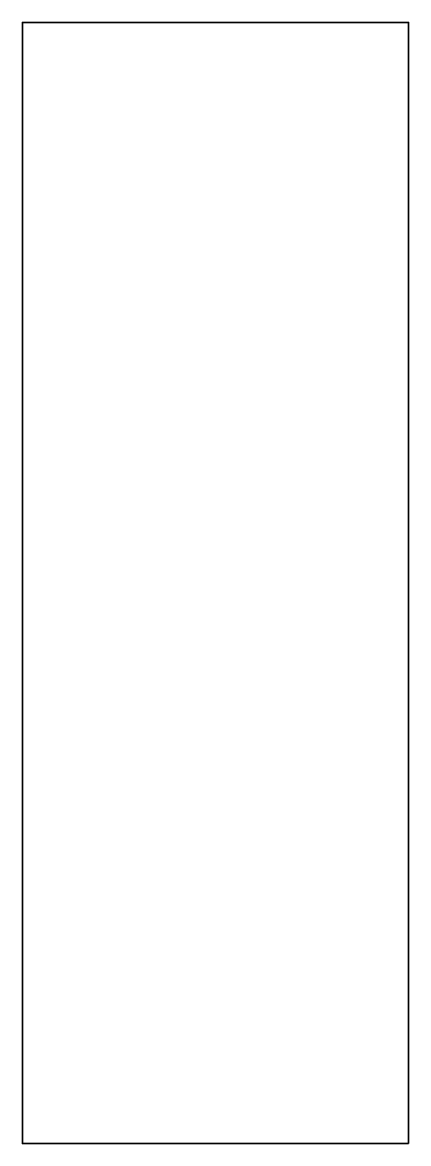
# Model space of a CAD drawing. Extents: x -19 to 782, y -2309 to 19.
import ezdxf

# ---------------------------------------------------------------- set-up
doc = ezdxf.new("R2010")
doc.units = 0
doc.header["$MEASUREMENT"] = 0
doc.layers.add('Thru-cut', color=7, linetype='Continuous', lineweight=0)

msp = doc.modelspace()

# ---------------------------------------------------------------- linework, layer by layer
at = {"layer": 'Thru-cut', "color": 140, "lineweight": 35, "true_color": 0x00aeef}
msp.add_lwpolyline([(782.3, -2308.8), (-19.1, -2308.8), (-19.1, 19.1), (782.3, 19.1)], close=True, dxfattribs=at)

doc.saveas('drawing.dxf')
